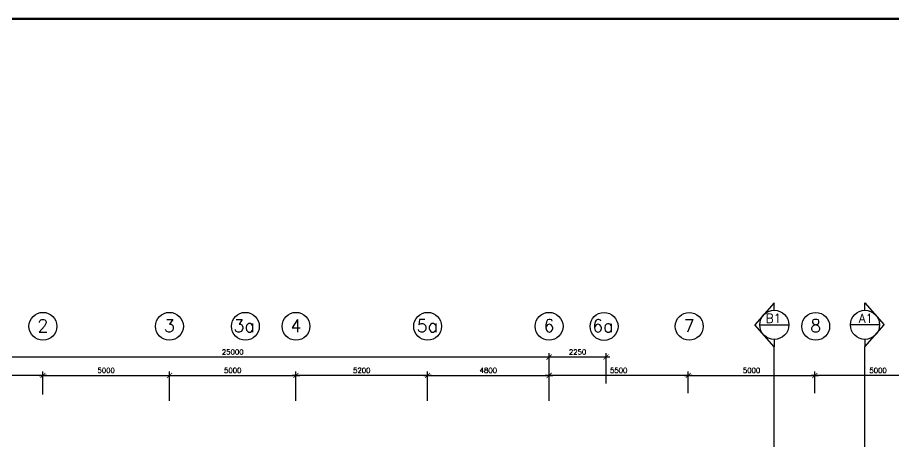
# Model space of a CAD drawing. Extents: x 2266480 to 2632177, y -858634 to -757244.
# Drawn here: x 2508047 to 2542657, y -773975 to -757244 of the extents above; entities that cross this region are included whole.
import ezdxf

# ---------------------------------------------------------------- set-up
doc = ezdxf.new("R2010")
doc.units = 0
doc.header["$LTSCALE"] = 10
doc.header["$MEASUREMENT"] = 0
doc.layers.get('0').update_dxf_attribs({"linetype": 'CONTINUOUS'})
doc.layers.get('DEFPOINTS').update_dxf_attribs({"linetype": 'CONTINUOUS'})
for name, color, linetype in [('AR', 7, 'CONTINUOUS'), ('AR1', 7, 'CONTINUOUS'), ('DIM', 7, 'CONTINUOUS'), ('GRID-T', 7, 'CONTINUOUS'), ('PL', 5, 'CONTINUOUS')]:
    doc.layers.add(name, color=color, linetype=linetype)
doc.styles.add('ROMANS', font='romans')
doc.styles.get("Standard").update_dxf_attribs({"font": 'ROMANS.SHX'})
doc.dimstyles.new('STANDARD$0', dxfattribs={"dimscale": 0, "dimtxt": 8, "dimasz": 6, "dimexe": 1, "dimexo": 1, "dimgap": 3, "dimtad": 1, "dimdec": 0, "dimlfac": -1, "dimrnd": 1, "dimzin": 0, "dimdsep": 46, "dimtxsty": 'Standard', "dimcen": 0, "dimclrd": 5, "dimclre": 250, "dimadec": 0, "dimazin": 0, "dimtfac": 1, "dimtdec": 4, "dimtofl": 0, "dimtmove": 0, "dimatfit": 3, "dimfxl": 1, "dimtolj": 1, "dimtzin": 0, "dimarcsym": 0})

# ---------------------------------------------------------------- blocks, each defined once
blk = doc.blocks.new('_ARCHTICK')
at = {"color": 0, "linetype": 'ByBlock', "const_width": 0.15}
blk.add_lwpolyline([(-0.5, -0.5), (0.5, 0.5)], dxfattribs=at)
blk = doc.blocks.new('*D128')
at = {"layer": 'DEFPOINTS', "color": 0, "transparency": 16777216}
for p in [(2529049, -770644), (2529049, -771835), (2531299, -771835)]:
    blk.add_point(p, dxfattribs=at)
at = {"layer": 'DIM', "color": 7, "lineweight": -2, "transparency": 16777216}
for p, q in [((2531449, -770644), (2528899, -770644)), ((2529049, -771685), (2529049, -770494)), ((2531299, -771685), (2531299, -770494))]:
    blk.add_line(p, q, dxfattribs=at)
at = {"layer": 'DIM', "color": 7, "lineweight": -2, "transparency": 16777216, "xscale": 200, "yscale": 200, "zscale": 200}
for p, rotation in [((2529049, -770644), 180.0000000117512), ((2531299, -770644), 1.175123998109484e-08)]:
    blk.add_blockref('_ARCHTICK', p, dxfattribs=dict(at, rotation=rotation))
at = {"layer": 'DIM', "color": 7, "transparency": 16777216, "insert": (2530174, -770444), "char_height": 200, "attachment_point": 5, "rotation": 0, "style": 'ROMANS'}
blk.add_mtext('\\A1;2250', dxfattribs=at)
blk = doc.blocks.new('*D129')
at = {"layer": 'DEFPOINTS', "color": 0, "transparency": 16777216}
for p in [(2504049, -770644), (2504049, -772191), (2529049, -772191)]:
    blk.add_point(p, dxfattribs=at)
at = {"layer": 'DIM', "color": 7, "lineweight": -2, "transparency": 16777216}
for p, q in [((2529199, -770644), (2503899, -770644)), ((2504049, -772041), (2504049, -770494)), ((2529049, -772041), (2529049, -770494))]:
    blk.add_line(p, q, dxfattribs=at)
at = {"layer": 'DIM', "color": 7, "lineweight": -2, "transparency": 16777216, "xscale": 200, "yscale": 200, "zscale": 200}
for p, rotation in [((2504049, -770644), 180.0000000117521), ((2529049, -770644), 1.175219921378812e-08)]:
    blk.add_blockref('_ARCHTICK', p, dxfattribs=dict(at, rotation=rotation))
at = {"layer": 'DIM', "color": 7, "transparency": 16777216, "insert": (2516549, -770444), "char_height": 200, "attachment_point": 5, "rotation": 0, "style": 'ROMANS'}
blk.add_mtext('\\A1;25000', dxfattribs=at)
blk = doc.blocks.new('*D130')
at = {"layer": 'DEFPOINTS', "color": 0, "transparency": 16777216}
for p in [(2529049, -771370), (2524249, -772521), (2529049, -772521)]:
    blk.add_point(p, dxfattribs=at)
at = {"layer": 'DIM', "color": 7, "lineweight": -2, "transparency": 16777216}
for p, q in [((2524099, -771370), (2529199, -771370)), ((2524249, -772371), (2524249, -771220)), ((2529049, -772371), (2529049, -771220))]:
    blk.add_line(p, q, dxfattribs=at)
at = {"layer": 'DIM', "color": 7, "lineweight": -2, "transparency": 16777216, "xscale": 200, "yscale": 200, "zscale": 200, "rotation": 180}
blk.add_blockref('_ARCHTICK', (2524249, -771370), dxfattribs=at)
at = {"layer": 'DIM', "color": 7, "lineweight": -2, "transparency": 16777216, "xscale": 200, "yscale": 200, "zscale": 200}
blk.add_blockref('_ARCHTICK', (2529049, -771370), dxfattribs=at)
at = {"layer": 'DIM', "color": 7, "transparency": 16777216, "insert": (2526649, -771170), "char_height": 200, "attachment_point": 5, "style": 'ROMANS'}
blk.add_mtext('\\A1;4800', dxfattribs=at)
blk = doc.blocks.new('*D131')
at = {"layer": 'DEFPOINTS', "color": 0, "transparency": 16777216}
for p in [(2519049, -771370), (2519049, -772521), (2524249, -772521)]:
    blk.add_point(p, dxfattribs=at)
at = {"layer": 'DIM', "color": 7, "lineweight": -2, "transparency": 16777216}
for p, q in [((2524399, -771370), (2518899, -771370)), ((2519049, -772371), (2519049, -771220)), ((2524249, -772371), (2524249, -771220))]:
    blk.add_line(p, q, dxfattribs=at)
at = {"layer": 'DIM', "color": 7, "lineweight": -2, "transparency": 16777216, "xscale": 200, "yscale": 200, "zscale": 200}
for p, rotation in [((2519049, -771370), 180.0000000117547), ((2524249, -771370), 1.175475716763685e-08)]:
    blk.add_blockref('_ARCHTICK', p, dxfattribs=dict(at, rotation=rotation))
at = {"layer": 'DIM', "color": 7, "transparency": 16777216, "insert": (2521649, -771170), "char_height": 200, "attachment_point": 5, "rotation": 0, "style": 'ROMANS'}
blk.add_mtext('\\A1;5200', dxfattribs=at)
blk = doc.blocks.new('*D132')
at = {"layer": 'DEFPOINTS', "color": 0, "transparency": 16777216}
for p in [(2514049, -771370), (2509049, -772270), (2514049, -772270)]:
    blk.add_point(p, dxfattribs=at)
at = {"layer": 'DIM', "color": 7, "lineweight": -2, "transparency": 16777216}
for p, q in [((2508899, -771370), (2514199, -771370)), ((2509049, -772120), (2509049, -771220)), ((2514049, -772120), (2514049, -771220))]:
    blk.add_line(p, q, dxfattribs=at)
at = {"layer": 'DIM', "color": 7, "lineweight": -2, "transparency": 16777216, "xscale": 200, "yscale": 200, "zscale": 200, "rotation": 180}
blk.add_blockref('_ARCHTICK', (2509049, -771370), dxfattribs=at)
at = {"layer": 'DIM', "color": 7, "lineweight": -2, "transparency": 16777216, "xscale": 200, "yscale": 200, "zscale": 200}
blk.add_blockref('_ARCHTICK', (2514049, -771370), dxfattribs=at)
at = {"layer": 'DIM', "color": 7, "transparency": 16777216, "insert": (2511549, -771170), "char_height": 200, "attachment_point": 5, "style": 'ROMANS'}
blk.add_mtext('\\A1;5000', dxfattribs=at)
blk = doc.blocks.new('*D133')
at = {"layer": 'DEFPOINTS', "color": 0, "transparency": 16777216}
for p in [(2519049, -771370), (2514049, -772521), (2519049, -772521)]:
    blk.add_point(p, dxfattribs=at)
at = {"layer": 'DIM', "color": 7, "lineweight": -2, "transparency": 16777216}
for p, q in [((2513899, -771370), (2519199, -771370)), ((2514049, -772371), (2514049, -771220)), ((2519049, -772371), (2519049, -771220))]:
    blk.add_line(p, q, dxfattribs=at)
at = {"layer": 'DIM', "color": 7, "lineweight": -2, "transparency": 16777216, "xscale": 200, "yscale": 200, "zscale": 200, "rotation": 180}
blk.add_blockref('_ARCHTICK', (2514049, -771370), dxfattribs=at)
at = {"layer": 'DIM', "color": 7, "lineweight": -2, "transparency": 16777216, "xscale": 200, "yscale": 200, "zscale": 200}
blk.add_blockref('_ARCHTICK', (2519049, -771370), dxfattribs=at)
at = {"layer": 'DIM', "color": 7, "transparency": 16777216, "insert": (2516549, -771170), "char_height": 200, "attachment_point": 5, "style": 'ROMANS'}
blk.add_mtext('\\A1;5000', dxfattribs=at)
blk = doc.blocks.new('*D134')
at = {"layer": 'DEFPOINTS', "color": 0, "transparency": 16777216}
for p in [(2504049, -771370), (2504049, -772270), (2509049, -772270)]:
    blk.add_point(p, dxfattribs=at)
at = {"layer": 'DIM', "color": 7, "lineweight": -2, "transparency": 16777216}
for p, q in [((2509199, -771370), (2503899, -771370)), ((2504049, -772120), (2504049, -771220)), ((2509049, -772120), (2509049, -771220))]:
    blk.add_line(p, q, dxfattribs=at)
at = {"layer": 'DIM', "color": 7, "lineweight": -2, "transparency": 16777216, "xscale": 200, "yscale": 200, "zscale": 200}
for p, rotation in [((2504049, -771370), 179.99999998825), ((2509049, -771370), 359.99999998825)]:
    blk.add_blockref('_ARCHTICK', p, dxfattribs=dict(at, rotation=rotation))
at = {"layer": 'DIM', "color": 7, "transparency": 16777216, "insert": (2506549, -771170), "char_height": 200, "attachment_point": 5, "rotation": 360, "style": 'ROMANS'}
blk.add_mtext('\\A1;5000', dxfattribs=at)
blk = doc.blocks.new('*D136')
at = {"layer": 'DEFPOINTS', "color": 0, "transparency": 16777216}
for p in [(2539549, -771370), (2539549, -772220), (2544549, -772220)]:
    blk.add_point(p, dxfattribs=at)
at = {"layer": 'DIM', "color": 7, "lineweight": -2, "transparency": 16777216}
for p, q in [((2544699, -771370), (2539399, -771370)), ((2539549, -772070), (2539549, -771220)), ((2544549, -772070), (2544549, -771220))]:
    blk.add_line(p, q, dxfattribs=at)
at = {"layer": 'DIM', "color": 7, "lineweight": -2, "transparency": 16777216, "xscale": 200, "yscale": 200, "zscale": 200}
for p, rotation in [((2539549, -771370), 179.9999999882513), ((2544549, -771370), 359.9999999882513)]:
    blk.add_blockref('_ARCHTICK', p, dxfattribs=dict(at, rotation=rotation))
at = {"layer": 'DIM', "color": 7, "transparency": 16777216, "insert": (2542049, -771170), "char_height": 200, "attachment_point": 5, "rotation": 360, "style": 'ROMANS'}
blk.add_mtext('\\A1;5000', dxfattribs=at)
blk = doc.blocks.new('*D137')
at = {"layer": 'DEFPOINTS', "color": 0, "transparency": 16777216}
for p in [(2529049, -771370), (2529049, -772220), (2534549, -772220)]:
    blk.add_point(p, dxfattribs=at)
at = {"layer": 'DIM', "color": 7, "lineweight": -2, "transparency": 16777216}
for p, q in [((2534699, -771370), (2528899, -771370)), ((2529049, -772070), (2529049, -771220)), ((2534549, -772070), (2534549, -771220))]:
    blk.add_line(p, q, dxfattribs=at)
at = {"layer": 'DIM', "color": 7, "lineweight": -2, "transparency": 16777216, "xscale": 200, "yscale": 200, "zscale": 200}
for p, rotation in [((2529049, -771370), 179.9999999882497), ((2534549, -771370), 359.9999999882497)]:
    blk.add_blockref('_ARCHTICK', p, dxfattribs=dict(at, rotation=rotation))
at = {"layer": 'DIM', "color": 7, "transparency": 16777216, "insert": (2531799, -771170), "char_height": 200, "attachment_point": 5, "rotation": 360, "style": 'ROMANS'}
blk.add_mtext('\\A1;5500', dxfattribs=at)
blk = doc.blocks.new('*D138')
at = {"layer": 'DEFPOINTS', "color": 0, "transparency": 16777216}
for p in [(2539549, -771370), (2534549, -772220), (2539549, -772220)]:
    blk.add_point(p, dxfattribs=at)
at = {"layer": 'DIM', "color": 7, "lineweight": -2, "transparency": 16777216}
for p, q in [((2534399, -771370), (2539699, -771370)), ((2534549, -772070), (2534549, -771220)), ((2539549, -772070), (2539549, -771220))]:
    blk.add_line(p, q, dxfattribs=at)
at = {"layer": 'DIM', "color": 7, "lineweight": -2, "transparency": 16777216, "xscale": 200, "yscale": 200, "zscale": 200, "rotation": 180}
blk.add_blockref('_ARCHTICK', (2534549, -771370), dxfattribs=at)
at = {"layer": 'DIM', "color": 7, "lineweight": -2, "transparency": 16777216, "xscale": 200, "yscale": 200, "zscale": 200}
blk.add_blockref('_ARCHTICK', (2539549, -771370), dxfattribs=at)
at = {"layer": 'DIM', "color": 7, "transparency": 16777216, "insert": (2537049, -771170), "char_height": 200, "attachment_point": 5, "style": 'ROMANS'}
blk.add_mtext('\\A1;5000', dxfattribs=at)

msp = doc.modelspace()

# ---------------------------------------------------------------- linework, layer by layer
at = {"layer": 'AR', "color": 0}
for p, q in [((2537946.8, -768504.1), (2537184.5, -769371.6)), ((2537946.8, -768799.2), (2537946.8, -768504.1)), ((2541530.6, -768504.1), (2542292.9, -769371.6)), ((2541530.6, -768799.2), (2541530.6, -768504.1)), ((2537946.8, -770239.1), (2537184.5, -769371.6)), ((2537371.8, -769374.2), (2538521.8, -769374.2)), ((2542105.6, -769374.2), (2540955.6, -769374.2)), ((2541530.6, -770239.1), (2542292.9, -769371.6)), ((2537946.8, -769949.2), (2537946.8, -770244.3)), ((2541530.6, -769949.2), (2541530.6, -770239.1)), ((2537946.8, -787883.8), (2537946.8, -770239.1)), ((2541530.6, -787991), (2541530.6, -770239.1))]:
    msp.add_line(p, q, dxfattribs=at)
for centre in [(2537946.8, -769374.2), (2541530.6, -769374.2)]:
    msp.add_circle(centre, 575, dxfattribs=at)
at = {"layer": 'GRID-T', "color": 0}
for centre in [(2509049.5, -769430.3), (2514049.5, -769430.3), (2517049.5, -769430.3), (2519049.5, -769430.3), (2524249.5, -769430.3), (2529049.5, -769430.3), (2531222.3, -769435.8), (2534585.1, -769431.5), (2539585.1, -769431.5)]:
    msp.add_circle(centre, 550, dxfattribs=at)
at = {"layer": 'PL', "color": 0, "ltscale": 2, "const_width": 100}
msp.add_lwpolyline([(2490693.6, -847288.2), (2561112, -847288.2), (2561112, -757293.9), (2490693.6, -757293.9)], close=True, dxfattribs=at)

# ---------------------------------------------------------------- texts
at = {"layer": 'AR1', "color": 0, "style": 'ROMANS'}
for s, p in [('B1', (2537603.3, -769290.6)), ('A1', (2541279.8, -769290.6))]:
    msp.add_text(s, height=350, dxfattribs=at).set_placement(p)
at = {"layer": 'GRID-T', "color": 0, "style": 'ROMANS'}
for s, p in [('2', (2508834.3, -769656.1)), ('3', (2513834.3, -769656.1)), ('3a', (2516584, -769656.1)), ('4', (2518834.3, -769656.1)), ('5a', (2523820.3, -769656.1)), ('6', (2528834.3, -769656.1)), ('6a', (2530756.8, -769661.5)), ('7', (2534369.9, -769657.2)), ('8', (2539369.9, -769657.2))]:
    msp.add_text(s, height=500, dxfattribs=at).set_placement(p)

# ---------------------------------------------------------------- dimensions: what is measured, and where the dimension line sits
at = {"layer": 'DIM', "color": 0}
for p1, p2, distance, picture, middle in [((2529049.5, -772191.4), (2504049.5, -772191.4), -1547.9, '*D129', (2516549.5, -770443.5)), ((2531299.5, -771835.2), (2529049.5, -771835.2), -1191.7, '*D128', (2530174.5, -770443.5)), ((2509049.5, -772270.1), (2504049.5, -772270.1), -900.2, '*D134', (2506549.5, -771169.9)), ((2509049.5, -772270.1), (2514049.5, -772270.1), 900.2, '*D132', (2511549.5, -771169.9)), ((2514049.5, -772520.5), (2519049.5, -772520.5), 1150.6, '*D133', (2516549.5, -771169.9)), ((2524249.5, -772520.5), (2519049.5, -772520.5), -1150.6, '*D131', (2521649.5, -771169.9)), ((2524249.5, -772520.5), (2529049.5, -772520.5), 1150.6, '*D130', (2526649.5, -771169.9)), ((2534549.5, -772220.5), (2529049.5, -772220.5), -850.6, '*D137', (2531799.5, -771169.9)), ((2534549.5, -772220.5), (2539549.5, -772220.5), 850.6, '*D138', (2537049.5, -771169.9)), ((2544549.5, -772220.5), (2539549.5, -772220.5), -850.6, '*D136', (2542049.5, -771169.9))]:
    dim = msp.add_aligned_dim(p1=p1, p2=p2, distance=distance, dimstyle='STANDARD$0', override={"dimscale": 100, "dimtxt": 2, "dimasz": 2, "dimexe": 1.5, "dimexo": 1.5, "dimgap": 1, "dimtxsty": 'ROMANS', "dimblk": 'ARCHTICK', "dimdle": 1.5, "dimclrd": 7, "dimclre": 7, "dimclrt": 7, "dimtdec": 0, "dimtmove": 2}, dxfattribs=at)
    dim.commit()
    dim.dimension.update_dxf_attribs({"geometry": picture, "text_midpoint": middle})

doc.saveas('drawing.dxf')
